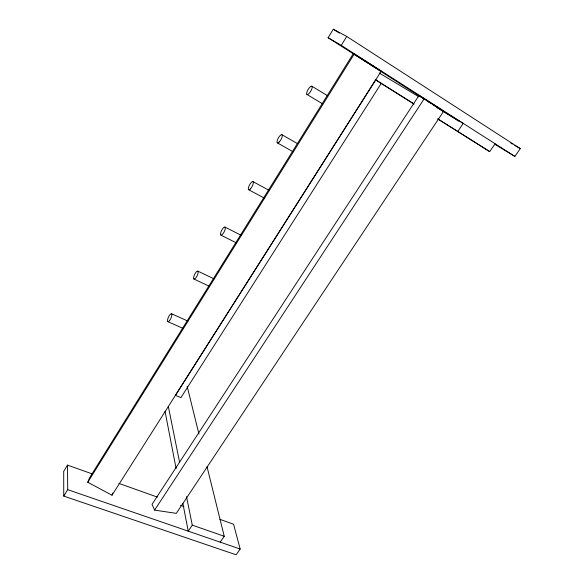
<?xml version="1.0" encoding="UTF-8"?>
<svg xmlns="http://www.w3.org/2000/svg" width="584" height="584" viewBox="0 0 584 584"><rect width="100%" height="100%" fill="white"/><g stroke="black" fill="none" stroke-linecap="round" stroke-linejoin="round"><path stroke-width="0.88" d="M112.004 495.217L381.191 71.212L354.189 54.086L353.298 53.67L89.491 477.946L87.775 482.282L112.004 495.217L112.741 492.998M368.022 63.225L328.099 37.719L333.296 29.2L346.743 36.456L520.3 148.621L514.862 156.388L495.458 144.671M92.33 473.945L67.503 465.112L63.7 471.346L63.744 496.101L236.133 554.8L240.17 549.033L233.556 524.206L219.861 519.337M328.099 37.719L341.253 45.369L346.743 36.456M63.744 496.101L67.707 489.669L67.503 465.112M87.775 482.282L354.189 54.086M418.962 95.506L152.03 504.342L154.599 510.102L176.302 513.38L443.643 111.267L418.962 95.506L443.643 111.267M154.599 510.102L424.225 98.718M186.522 496.619L192.289 525.162L188.245 531.155L182.88 503.452M437.737 118.829L457.798 131.429L463.229 123.37L436.774 107.514M220.183 542.149L224.234 536.28L207.013 466.66M437.964 119.1L489.684 151.606L495.108 143.759M67.707 489.669L240.17 549.033M192.289 525.162L224.234 536.28M118.859 483.391L157.381 497.094M180.485 505.321L183.909 506.54M168.002 321.711L182.887 328.339M171.368 313.666L187.844 321.083M193.852 278.977L208.43 285.875M197.918 271.144A4.431 1.423 -64.4 0 1 195.822 277.889A4.431 1.423 -64.4 0 1 193.932 276.166A4.431 1.423 -64.4 0 1 197.918 271.144L214.087 278.875M220.847 235.075L236.257 242.813M224.986 227.096A4.497 1.467 -63.3 0 1 222.964 233.768A4.497 1.467 -63.3 0 1 220.818 232.403A4.497 1.467 -63.3 0 1 224.986 227.096L241.185 235.316M381.191 71.212L353.298 53.67M248.711 189.756L264.603 198.232M252.938 181.617L268.801 190.165M277.488 142.941L293.066 151.767M281.795 134.648L297.351 143.54M510.847 143.146L512.423 144.058M514.789 145.423L520.3 148.621M379.199 72.993L418.881 96.783M306.848 94.389L322.419 103.748M312.002 86.286A4.825 1.584 -59.5 0 1 309.118 93.411A4.825 1.584 -59.5 0 1 307.177 91.338A4.825 1.584 -59.5 0 1 312.002 86.286L327.573 95.74M375.249 79.57L413.822 103.806M380.841 83.191L414.034 104.054M457.798 131.429L489.684 151.606M341.253 45.369L514.862 156.388M369.555 64.211L424.831 99.535M427.138 101.003L430.204 102.967M432.51 104.441L454.002 118.172M455.542 119.158L458.608 121.122M333.296 29.2L339.413 33.142M187.187 386.469L198.954 434.058M168.338 406.508L179.5 461.82M165.046 411.399L176.127 468.594M375.694 79.898L175.426 395.353L180.938 397.616L381.243 83.403L375.694 79.898M279.24 141.978A4.694 1.548 -60.7 0 0 282.13 134.882A4.694 1.548 -60.7 0 0 277.575 139.532A4.694 1.548 -60.7 0 0 279.24 141.978M250.332 188.975A4.584 1.511 -62 0 0 253.23 181.909A4.584 1.511 -62 0 0 248.93 186.186A4.584 1.511 -62 0 0 250.332 188.975M169.521 320.638A4.38 1.372 -65.5 0 0 171.681 313.842A4.38 1.372 -65.5 0 0 167.878 318.594A4.38 1.372 -65.5 0 0 169.521 320.638"/></g></svg>
